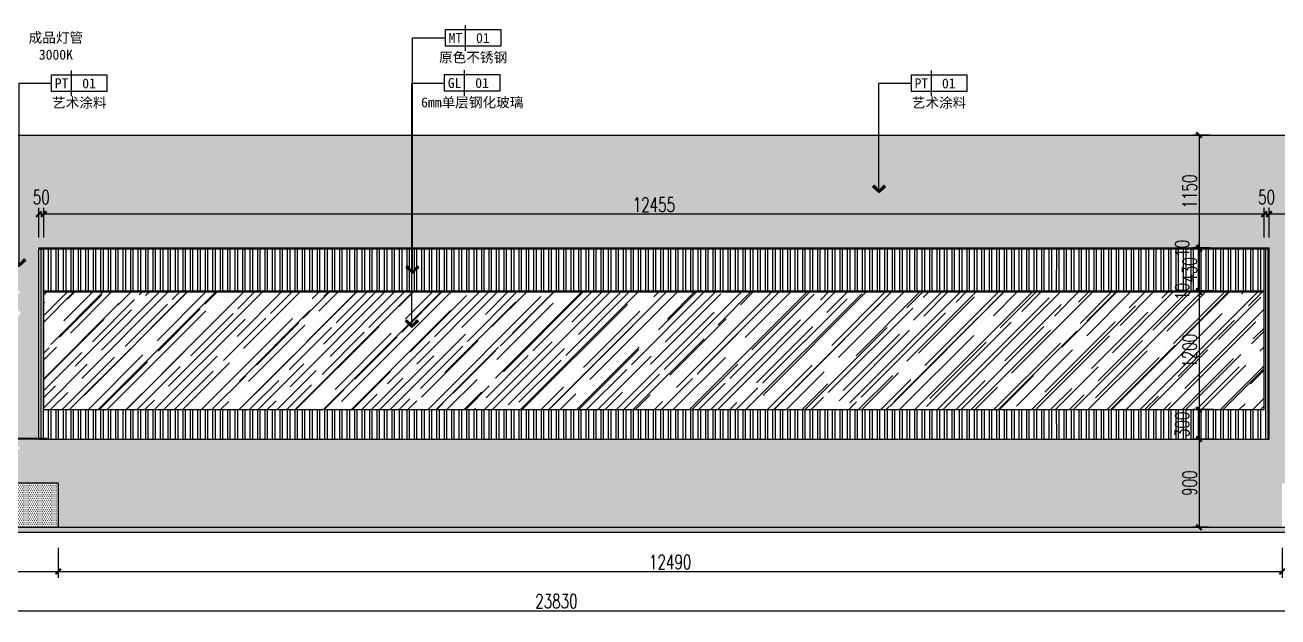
# Model space of a CAD drawing. Header units: millimetres. Extents: x 5625199 to 7433318, y -3316392 to -2552493.
# Drawn here: x 6222554 to 6235339, y -2677437 to -2671401 of the extents above; entities that cross this region are included whole.
import ezdxf
from ezdxf.enums import TextEntityAlignment as Align

# ---------------------------------------------------------------- set-up
doc = ezdxf.new("R2010")
doc.units = ezdxf.units.MM
doc.header["$PDMODE"] = 35
doc.header["$PDSIZE"] = -10
doc.layers.add('155', color=155, linetype='Continuous')
doc.layers.add('DIM', color=7, linetype='Continuous')
doc.styles.add('03.YBC-宋体2.5', font='', dxfattribs={"width": 0.8, "height": 2.5})
doc.styles.add('标注-尺寸', font='simplex.shx', dxfattribs={"width": 0.7})
doc.styles.get('03.YBC-宋体2.5').set_extended_font_data('SimSun')
doc.dimstyles.new('90', dxfattribs={"dimscale": 0.9, "dimtxt": 150, "dimasz": 50, "dimexe": 120, "dimexo": 150, "dimgap": 30, "dimtad": 1, "dimdec": 0, "dimrnd": 5, "dimdsep": 46, "dimtxsty": '标注-尺寸', "dimblk": 'ARCHTICK', "dimcen": 0.2, "dimclrd": 8, "dimclre": 8, "dimclrt": 2, "dimadec": 0, "dimazin": 0, "dimtfac": 1, "dimtdec": 0, "dimtmove": 2, "dimatfit": 3, "dimldrblk": 'ccccc', "dimfxl": 300, "dimfxlon": 1, "dimtolj": 1, "dimtzin": 0, "dimarcsym": 0})
doc.dimstyles.new('副本 100', dxfattribs={"dimscale": 0.8, "dimtxt": 180, "dimasz": 70, "dimexe": 80, "dimexo": 100, "dimgap": 30, "dimtad": 1, "dimdec": 0, "dimrnd": 5, "dimdsep": 46, "dimtxsty": '标注-尺寸', "dimblk": 'ARCHTICK', "dimcen": 0.2, "dimdle": 5, "dimclrd": 8, "dimclre": 8, "dimclrt": 2, "dimadec": 0, "dimazin": 0, "dimtfac": 1, "dimtdec": 0, "dimtmove": 2, "dimatfit": 3, "dimldrblk": 'ccccc', "dimfxl": 300, "dimfxlon": 1, "dimtolj": 1, "dimtzin": 0, "dimarcsym": 0})

# ---------------------------------------------------------------- blocks, each defined once
blk = doc.blocks.new('_ArchTick')
at = {"color": 0, "linetype": 'ByBlock', "const_width": 0.4}
blk.add_lwpolyline([(-0.5, -0.5), (0.5, 0.5)], dxfattribs=at)
blk = doc.blocks.new('*D244')
at = {"layer": '155', "color": 8, "lineweight": -2, "ltscale": 500, "transparency": 16777216}
for p, q in [((6221262, -2676733), (6221262, -2677037)), ((6222893, -2676733), (6222893, -2677037)), ((6221258, -2676973), (6222897, -2676973))]:
    blk.add_line(p, q, dxfattribs=at)
at = {"layer": 'Defpoints', "color": 0, "transparency": 16777216}
for p in [(6221262, -2676523), (6222893, -2676523), (6222893, -2676973)]:
    blk.add_point(p, dxfattribs=at)
at = {"layer": '155', "color": 8, "linetype": 'ByBlock', "lineweight": -2, "transparency": 16777216, "xscale": 56, "yscale": 56, "zscale": 56, "rotation": 180}
blk.add_blockref('_ArchTick', (6221262, -2676973), dxfattribs=at)
at = {"layer": '155', "color": 8, "linetype": 'ByBlock', "lineweight": -2, "transparency": 16777216, "xscale": 56, "yscale": 56, "zscale": 56}
blk.add_blockref('_ArchTick', (6222893, -2676973), dxfattribs=at)
at = {"layer": '155', "color": 2, "ltscale": 500, "transparency": 16777216, "insert": (6222077, -2676877), "char_height": 144, "attachment_point": 5, "style": '标注-尺寸'}
blk.add_mtext('\\A1;1630', dxfattribs=at)
blk = doc.blocks.new('ccccc')
h = blk.add_hatch(color=44)
h.dxf.hatch_style = 1
h.paths.add_polyline_path([(-1.71, -1.12), (-1.35, -1.47), (0, 0), (-1.35, 1.47), (-1.71, 1.12), (-0.42, 0)])
at = {"color": 44}
for p, q in [((-0.42, 0), (-5.07, 0)), ((-1.35, 1.47), (-1.71, 1.12)), ((-1.71, 1.12), (-0.42, 0)), ((-1.71, -1.12), (-0.42, 0)), ((0, 0), (-1.35, 1.47)), ((0, 0), (-1.35, -1.47)), ((-1.35, -1.47), (-1.71, -1.12))]:
    blk.add_line(p, q, dxfattribs=at)
blk = doc.blocks.new('*D245')
at = {"layer": '155', "color": 8, "lineweight": -2, "ltscale": 500, "transparency": 16777216}
for p, q in [((6222893, -2676733), (6222893, -2677037)), ((6235382, -2676733), (6235382, -2677037)), ((6222889, -2676973), (6235386, -2676973))]:
    blk.add_line(p, q, dxfattribs=at)
at = {"layer": 'Defpoints', "color": 0, "transparency": 16777216}
for p in [(6222893, -2676523), (6235382, -2676523), (6235382, -2676973)]:
    blk.add_point(p, dxfattribs=at)
at = {"layer": '155', "color": 8, "linetype": 'ByBlock', "lineweight": -2, "transparency": 16777216, "xscale": 56, "yscale": 56, "zscale": 56, "rotation": 180}
blk.add_blockref('_ArchTick', (6222893, -2676973), dxfattribs=at)
at = {"layer": '155', "color": 8, "linetype": 'ByBlock', "lineweight": -2, "transparency": 16777216, "xscale": 56, "yscale": 56, "zscale": 56}
blk.add_blockref('_ArchTick', (6235382, -2676973), dxfattribs=at)
at = {"layer": '155', "color": 2, "ltscale": 500, "transparency": 16777216, "insert": (6229137, -2676877), "char_height": 144, "attachment_point": 5, "style": '标注-尺寸'}
blk.add_mtext('\\A1;12490', dxfattribs=at)
blk = doc.blocks.new('*D370')
at = {"layer": '155', "color": 8, "lineweight": -2, "ltscale": 500, "transparency": 16777216}
for p, q in [((6216062, -2677133), (6216062, -2677437)), ((6239891, -2677133), (6239891, -2677437)), ((6216058, -2677373), (6239895, -2677373))]:
    blk.add_line(p, q, dxfattribs=at)
at = {"layer": 'Defpoints', "color": 0, "transparency": 16777216}
for p in [(6216062, -2676523), (6239891, -2676573), (6239891, -2677373)]:
    blk.add_point(p, dxfattribs=at)
at = {"layer": '155', "color": 8, "linetype": 'ByBlock', "lineweight": -2, "transparency": 16777216, "xscale": 56, "yscale": 56, "zscale": 56, "rotation": 180}
blk.add_blockref('_ArchTick', (6216062, -2677373), dxfattribs=at)
at = {"layer": '155', "color": 8, "linetype": 'ByBlock', "lineweight": -2, "transparency": 16777216, "xscale": 56, "yscale": 56, "zscale": 56}
blk.add_blockref('_ArchTick', (6239891, -2677373), dxfattribs=at)
at = {"layer": '155', "color": 2, "ltscale": 500, "transparency": 16777216, "insert": (6227976, -2677277), "char_height": 144, "attachment_point": 5, "style": '标注-尺寸'}
blk.add_mtext('\\A1;23830', dxfattribs=at)
blk = doc.blocks.new('*D476')
at = {"layer": '155', "color": 8, "lineweight": -2, "ltscale": 500, "transparency": 16777216}
for p, q in [((6235248, -2673569), (6235248, -2673265)), ((6237691, -2673393), (6237691, -2673265)), ((6237695, -2673329), (6235244, -2673329))]:
    blk.add_line(p, q, dxfattribs=at)
at = {"layer": 'Defpoints', "color": 0, "transparency": 16777216}
for p in [(6235248, -2673329), (6237691, -2673473), (6235248, -2673673)]:
    blk.add_point(p, dxfattribs=at)
at = {"layer": '155', "color": 8, "linetype": 'ByBlock', "lineweight": -2, "transparency": 16777216, "xscale": 56, "yscale": 56, "zscale": 56, "rotation": 180}
blk.add_blockref('_ArchTick', (6235248, -2673329), dxfattribs=at)
at = {"layer": '155', "color": 8, "linetype": 'ByBlock', "lineweight": -2, "transparency": 16777216, "xscale": 56, "yscale": 56, "zscale": 56}
blk.add_blockref('_ArchTick', (6237691, -2673329), dxfattribs=at)
at = {"layer": '155', "color": 2, "ltscale": 500, "transparency": 16777216, "insert": (6236470, -2673233), "char_height": 144, "attachment_point": 5, "style": '标注-尺寸'}
blk.add_mtext('\\A1;2445', dxfattribs=at)
blk = doc.blocks.new('*D477')
at = {"layer": '155', "color": 8, "lineweight": -2, "ltscale": 500, "transparency": 16777216}
for p, q in [((6235198, -2673569), (6235198, -2673265)), ((6235248, -2673569), (6235248, -2673265)), ((6235252, -2673329), (6235194, -2673329))]:
    blk.add_line(p, q, dxfattribs=at)
at = {"layer": 'Defpoints', "color": 0, "transparency": 16777216}
for p in [(6235198, -2673329), (6235198, -2673773), (6235248, -2673673)]:
    blk.add_point(p, dxfattribs=at)
at = {"layer": '155', "color": 8, "linetype": 'ByBlock', "lineweight": -2, "transparency": 16777216, "xscale": 56, "yscale": 56, "zscale": 56, "rotation": 180}
blk.add_blockref('_ArchTick', (6235198, -2673329), dxfattribs=at)
at = {"layer": '155', "color": 8, "linetype": 'ByBlock', "lineweight": -2, "transparency": 16777216, "xscale": 56, "yscale": 56, "zscale": 56}
blk.add_blockref('_ArchTick', (6235248, -2673329), dxfattribs=at)
at = {"layer": '155', "color": 2, "ltscale": 500, "transparency": 16777216, "insert": (6235223, -2673157), "char_height": 144, "attachment_point": 5, "style": '标注-尺寸'}
blk.add_mtext('\\A1;50', dxfattribs=at)
blk = doc.blocks.new('*D478')
at = {"layer": '155', "color": 8, "lineweight": -2, "ltscale": 500, "transparency": 16777216}
for p, q in [((6222744, -2673569), (6222744, -2673265)), ((6235198, -2673569), (6235198, -2673265)), ((6235202, -2673329), (6222740, -2673329))]:
    blk.add_line(p, q, dxfattribs=at)
at = {"layer": 'Defpoints', "color": 0, "transparency": 16777216}
for p in [(6222744, -2673329), (6235198, -2673773), (6222744, -2673858)]:
    blk.add_point(p, dxfattribs=at)
at = {"layer": '155', "color": 8, "linetype": 'ByBlock', "lineweight": -2, "transparency": 16777216, "xscale": 56, "yscale": 56, "zscale": 56, "rotation": 180}
blk.add_blockref('_ArchTick', (6222744, -2673329), dxfattribs=at)
at = {"layer": '155', "color": 8, "linetype": 'ByBlock', "lineweight": -2, "transparency": 16777216, "xscale": 56, "yscale": 56, "zscale": 56}
blk.add_blockref('_ArchTick', (6235198, -2673329), dxfattribs=at)
at = {"layer": '155', "color": 2, "ltscale": 500, "transparency": 16777216, "insert": (6228971, -2673233), "char_height": 144, "attachment_point": 5, "style": '标注-尺寸'}
blk.add_mtext('\\A1;12455', dxfattribs=at)
blk = doc.blocks.new('*D479')
at = {"layer": '155', "color": 8, "lineweight": -2, "ltscale": 500, "transparency": 16777216}
for p, q in [((6222694, -2673569), (6222694, -2673265)), ((6222744, -2673569), (6222744, -2673265)), ((6222748, -2673329), (6222690, -2673329))]:
    blk.add_line(p, q, dxfattribs=at)
at = {"layer": 'Defpoints', "color": 0, "transparency": 16777216}
for p in [(6222694, -2673329), (6222694, -2673888), (6222744, -2673858)]:
    blk.add_point(p, dxfattribs=at)
at = {"layer": '155', "color": 8, "linetype": 'ByBlock', "lineweight": -2, "transparency": 16777216, "xscale": 56, "yscale": 56, "zscale": 56, "rotation": 180}
blk.add_blockref('_ArchTick', (6222694, -2673329), dxfattribs=at)
at = {"layer": '155', "color": 8, "linetype": 'ByBlock', "lineweight": -2, "transparency": 16777216, "xscale": 56, "yscale": 56, "zscale": 56}
blk.add_blockref('_ArchTick', (6222744, -2673329), dxfattribs=at)
at = {"layer": '155', "color": 2, "ltscale": 500, "transparency": 16777216, "insert": (6222719, -2673157), "char_height": 144, "attachment_point": 5, "style": '标注-尺寸'}
blk.add_mtext('\\A1;50', dxfattribs=at)
blk = doc.blocks.new('*D480')
at = {"layer": '155', "color": 8, "lineweight": -2, "ltscale": 500, "transparency": 16777216}
for p, q in [((6234645, -2672523), (6234470, -2672523)), ((6234534, -2672519), (6234534, -2673677)), ((6234645, -2673673), (6234470, -2673673))]:
    blk.add_line(p, q, dxfattribs=at)
at = {"layer": 'Defpoints', "color": 0, "transparency": 16777216}
for p in [(6234725, -2672523), (6234534, -2673673), (6234725, -2673673)]:
    blk.add_point(p, dxfattribs=at)
at = {"layer": '155', "color": 8, "linetype": 'ByBlock', "lineweight": -2, "transparency": 16777216, "xscale": 56, "yscale": 56, "zscale": 56}
for p, rotation in [((6234534, -2672523), 90), ((6234534, -2673673), 270)]:
    blk.add_blockref('_ArchTick', p, dxfattribs=dict(at, rotation=rotation))
at = {"layer": '155', "color": 2, "ltscale": 500, "transparency": 16777216, "insert": (6234438, -2673098), "char_height": 144, "attachment_point": 5, "rotation": 90, "style": '标注-尺寸'}
blk.add_mtext('\\A1;1150', dxfattribs=at)
blk = doc.blocks.new('*D481')
at = {"layer": '155', "color": 8, "lineweight": -2, "ltscale": 500, "transparency": 16777216}
for p, q in [((6234534, -2673673), (6234534, -2673617)), ((6234645, -2673673), (6234470, -2673673)), ((6234589, -2673683), (6234470, -2673683)), ((6234534, -2673669), (6234534, -2673687)), ((6234534, -2673683), (6234534, -2673739))]:
    blk.add_line(p, q, dxfattribs=at)
at = {"layer": 'Defpoints', "color": 0, "transparency": 16777216}
for p in [(6234534, -2673683), (6234669, -2673683), (6234725, -2673673)]:
    blk.add_point(p, dxfattribs=at)
at = {"layer": '155', "color": 8, "linetype": 'ByBlock', "lineweight": -2, "transparency": 16777216, "xscale": 56, "yscale": 56, "zscale": 56}
for p, rotation in [((6234534, -2673673), 270), ((6234534, -2673683), 90)]:
    blk.add_blockref('_ArchTick', p, dxfattribs=dict(at, rotation=rotation))
at = {"layer": '155', "color": 2, "ltscale": 500, "transparency": 16777216, "insert": (6234362, -2673678), "char_height": 144, "attachment_point": 5, "rotation": 90, "style": '标注-尺寸'}
blk.add_mtext('\\A1;10', dxfattribs=at)
blk = doc.blocks.new('*D482')
at = {"layer": '155', "color": 8, "lineweight": -2, "ltscale": 500, "transparency": 16777216}
for p, q in [((6234589, -2673683), (6234470, -2673683)), ((6234534, -2673679), (6234534, -2674117)), ((6234687, -2674113), (6234470, -2674113))]:
    blk.add_line(p, q, dxfattribs=at)
at = {"layer": 'Defpoints', "color": 0, "transparency": 16777216}
for p in [(6234669, -2673683), (6234534, -2674113), (6234767, -2674113)]:
    blk.add_point(p, dxfattribs=at)
at = {"layer": '155', "color": 8, "linetype": 'ByBlock', "lineweight": -2, "transparency": 16777216, "xscale": 56, "yscale": 56, "zscale": 56}
for p, rotation in [((6234534, -2673683), 90), ((6234534, -2674113), 270)]:
    blk.add_blockref('_ArchTick', p, dxfattribs=dict(at, rotation=rotation))
at = {"layer": '155', "color": 2, "ltscale": 500, "transparency": 16777216, "insert": (6234438, -2673898), "char_height": 144, "attachment_point": 5, "rotation": 90, "style": '标注-尺寸'}
blk.add_mtext('\\A1;430', dxfattribs=at)
blk = doc.blocks.new('*D483')
at = {"layer": '155', "color": 8, "lineweight": -2, "ltscale": 500, "transparency": 16777216}
for p, q in [((6234687, -2674113), (6234470, -2674113)), ((6234687, -2674123), (6234470, -2674123)), ((6234534, -2674113), (6234534, -2674057)), ((6234534, -2674109), (6234534, -2674127)), ((6234534, -2674123), (6234534, -2674179))]:
    blk.add_line(p, q, dxfattribs=at)
at = {"layer": 'Defpoints', "color": 0, "transparency": 16777216}
for p in [(6234534, -2674123), (6234767, -2674113), (6234767, -2674123)]:
    blk.add_point(p, dxfattribs=at)
at = {"layer": '155', "color": 8, "linetype": 'ByBlock', "lineweight": -2, "transparency": 16777216, "xscale": 56, "yscale": 56, "zscale": 56}
for p, rotation in [((6234534, -2674113), 270), ((6234534, -2674123), 90)]:
    blk.add_blockref('_ArchTick', p, dxfattribs=dict(at, rotation=rotation))
at = {"layer": '155', "color": 2, "ltscale": 500, "transparency": 16777216, "insert": (6234362, -2674118), "char_height": 144, "attachment_point": 5, "rotation": 90, "style": '标注-尺寸'}
blk.add_mtext('\\A1;10', dxfattribs=at)
blk = doc.blocks.new('*D484')
at = {"layer": '155', "color": 8, "lineweight": -2, "ltscale": 500, "transparency": 16777216}
for p, q in [((6234687, -2674123), (6234470, -2674123)), ((6234534, -2674119), (6234534, -2675327)), ((6234687, -2675323), (6234470, -2675323))]:
    blk.add_line(p, q, dxfattribs=at)
at = {"layer": 'Defpoints', "color": 0, "transparency": 16777216}
for p in [(6234767, -2674123), (6234534, -2675323), (6234767, -2675323)]:
    blk.add_point(p, dxfattribs=at)
at = {"layer": '155', "color": 8, "linetype": 'ByBlock', "lineweight": -2, "transparency": 16777216, "xscale": 56, "yscale": 56, "zscale": 56}
for p, rotation in [((6234534, -2674123), 90), ((6234534, -2675323), 270)]:
    blk.add_blockref('_ArchTick', p, dxfattribs=dict(at, rotation=rotation))
at = {"layer": '155', "color": 2, "ltscale": 500, "transparency": 16777216, "insert": (6234438, -2674723), "char_height": 144, "attachment_point": 5, "rotation": 90, "style": '标注-尺寸'}
blk.add_mtext('\\A1;1200', dxfattribs=at)
blk = doc.blocks.new('*D485')
at = {"layer": '155', "color": 8, "lineweight": -2, "ltscale": 500, "transparency": 16777216}
for p, q in [((6234687, -2675323), (6234470, -2675323)), ((6234534, -2675319), (6234534, -2675627)), ((6234687, -2675623), (6234470, -2675623))]:
    blk.add_line(p, q, dxfattribs=at)
at = {"layer": 'Defpoints', "color": 0, "transparency": 16777216}
for p in [(6234767, -2675323), (6234534, -2675623), (6234767, -2675623)]:
    blk.add_point(p, dxfattribs=at)
at = {"layer": '155', "color": 8, "linetype": 'ByBlock', "lineweight": -2, "transparency": 16777216, "xscale": 56, "yscale": 56, "zscale": 56}
for p, rotation in [((6234534, -2675323), 90), ((6234534, -2675623), 270)]:
    blk.add_blockref('_ArchTick', p, dxfattribs=dict(at, rotation=rotation))
at = {"layer": '155', "color": 2, "ltscale": 500, "transparency": 16777216, "insert": (6234362, -2675473), "char_height": 144, "attachment_point": 5, "rotation": 90, "style": '标注-尺寸'}
blk.add_mtext('\\A1;300', dxfattribs=at)
blk = doc.blocks.new('*D486')
at = {"layer": '155', "color": 8, "lineweight": -2, "ltscale": 500, "transparency": 16777216}
for p, q in [((6234687, -2675623), (6234470, -2675623)), ((6234534, -2675619), (6234534, -2676527)), ((6234631, -2676523), (6234470, -2676523))]:
    blk.add_line(p, q, dxfattribs=at)
at = {"layer": 'Defpoints', "color": 0, "transparency": 16777216}
for p in [(6234767, -2675623), (6234534, -2676523), (6234711, -2676523)]:
    blk.add_point(p, dxfattribs=at)
at = {"layer": '155', "color": 8, "linetype": 'ByBlock', "lineweight": -2, "transparency": 16777216, "xscale": 56, "yscale": 56, "zscale": 56}
for p, rotation in [((6234534, -2675623), 90), ((6234534, -2676523), 270)]:
    blk.add_blockref('_ArchTick', p, dxfattribs=dict(at, rotation=rotation))
at = {"layer": '155', "color": 2, "ltscale": 500, "transparency": 16777216, "insert": (6234438, -2676073), "char_height": 144, "attachment_point": 5, "rotation": 90, "style": '标注-尺寸'}
blk.add_mtext('\\A1;900', dxfattribs=at)
blk = doc.blocks.new('*U615')
at = {"color": 50}
blk.add_line((-9, 3.2), (-9, -3.2), dxfattribs=at)
at = {"color": 150}
blk.add_lwpolyline([(-14, 2), (-14, -2), (0, -2), (0, 2)], close=True, dxfattribs=at)
at = {"color": 50, "style": '03.YBC-宋体2.5', "flags": 8}
for tag, p in [('PT', (-11.41, -0.02)), ('01', (-4.56, -0.02)), ('材料名称', (-7, -4.85))]:
    blk.add_attdef(tag, text='', height=2.5, dxfattribs=at).set_placement(p, align=Align.MIDDLE_CENTER)
blk = doc.blocks.new('*U604')
at = {"color": 50}
blk.add_line((-9, 3.2), (-9, -3.2), dxfattribs=at)
at = {"color": 150}
blk.add_lwpolyline([(-14, 2), (-14, -2), (0, -2), (0, 2)], close=True, dxfattribs=at)
at = {"color": 50, "style": '03.YBC-宋体2.5', "flags": 8}
for tag, p in [('PT', (-11.41, -0.02)), ('01', (-4.56, -0.02)), ('材料名称', (-7, -4.85))]:
    blk.add_attdef(tag, text='', height=2.5, dxfattribs=at).set_placement(p, align=Align.MIDDLE_CENTER)
blk = doc.blocks.new('*U614')
at = {"color": 50}
blk.add_line((-9, 3.2), (-9, -3.2), dxfattribs=at)
at = {"color": 150}
blk.add_lwpolyline([(-14, 2), (-14, -2), (0, -2), (0, 2)], close=True, dxfattribs=at)
at = {"color": 50, "style": '03.YBC-宋体2.5', "flags": 8}
for tag, p in [('PT', (-11.41, -0.02)), ('01', (-4.56, -0.02)), ('材料名称', (-7, -4.85))]:
    blk.add_attdef(tag, text='', height=2.5, dxfattribs=at).set_placement(p, align=Align.MIDDLE_CENTER)

msp = doc.modelspace()

# ---------------------------------------------------------------- hatches: boundary and pattern name
at = {"layer": '155', "ltscale": 500}
h = msp.add_hatch(dxfattribs=at)
h.set_pattern_fill('CONC', color=250, scale=8)
h.set_pattern_definition([(0, (273595.86, -417279.7), (0, 203.2), [0, -203.2]), (0, (273597.9, -417350.83), (0, 203.2), [0, -203.2]), (0, (273604, -417241.1), (0, 203.2), [0, -203.2]), (338.1986, (273498.33, -417304.09), (609.60005548, -203.19998181), [21.8852496, -1072.3802784]), (216.8699, (273518.65, -417312.22), (609.5999833, 406.40002505), [10.16, -1005.84]), (130.6013, (273510.52, -417318.315), (1016.000085595, -1219.19980049), [18.734024, -1854.677317]), (206.5651, (273443.465, -417342.7), (-203.1998289, -203.2002661), [4.543755, -449.8252624]), (326.3099, (273439.4, -417344.73), (406.39991014, -203.20027117), [7.326579, -725.321587]), (108.4349, (273445.497, -417348.795), (-203.19967553, 406.4000883), [6.4257936, -636.149096]), (225, (273573.51, -417363.02), (-3e-14, -203.200063), [8.620963, -278.7471184]), (0, (273567.42, -417369.12), (203.2, 203.2), [12.192, -191.008]), (135, (273579.61, -417369.12), (-203.200065, 1e-14), [8.62096, -278.7471184]), (251.5651, (273549.13, -417232.97), (203.199675, 406.40009185), [6.425792, -636.149096]), (0, (273547.1, -417239.07), (203.2, 203.2), [10.16, -193.04]), (143.1301, (273557.257, -417239.067), (-609.5999833, 406.40002505), [10.16, -1005.84]), (213.6901, (273441.43, -417230.94), (406.3999075, 203.2002694), [7.326576, -725.321587]), (341.5651, (273435.337, -417235.003), (-406.40009185, 203.199675), [12.851584, -629.7233024]), (126.8699, (273447.53, -417239.067), (406.40002505, -609.5999833), [10.16, -1005.84]), (0, (273500.36, -417239.07), (0, 203.2), [0, -203.2]), (0, (273445.5, -417291.9), (0, 203.2), [0, -203.2]), (0, (273502.4, -417367.08), (0, 203.2), [0, -203.2]), (0, (273557.26, -417304.1), (0, 203.2), [0, -203.2]), (0, (273498.33, -417269.55), (0, 203.2), [0, -203.2]), (0, (273453.62, -417263.45), (0, 203.2), [0, -203.2]), (0, (273471.91, -417275.64), (0, 203.2), [0, -203.2]), (0, (273463.78, -417324.41), (0, 203.2), [0, -203.2]), (0, (273415.02, -417316.28), (0, 203.2), [0, -203.2]), (0, (273417.05, -417269.55), (0, 203.2), [0, -203.2]), (0, (273410.95, -417224.84), (0, 203.2), [0, -203.2]), (0, (273473.94, -417216.72), (0, 203.2), [0, -203.2]), (0, (273518.65, -417208.59), (0, 203.2), [0, -203.2]), (0, (273589.77, -417216.72), (0, 203.2), [0, -203.2]), (0, (273541, -417279.7), (0, 203.2), [0, -203.2]), (0, (273520.68, -417243.13), (0, 203.2), [0, -203.2]), (0, (273536.94, -417340.67), (0, 203.2), [0, -203.2]), (0, (273475.98, -417350.83), (0, 203.2), [0, -203.2]), (0, (273536.94, -417395.53), (0, 203.2), [0, -203.2]), (0, (273469.88, -417383.34), (0, 203.2), [0, -203.2]), (0, (273404.86, -417389.44), (0, 203.2), [0, -203.2]), (0, (273429.24, -417399.6), (0, 203.2), [0, -203.2]), (0, (273431.27, -417371.15), (0, 203.2), [0, -203.2]), (0, (273567.42, -417403.66), (0, 203.2), [0, -203.2]), (0, (273591.8, -417320.35), (0, 203.2), [0, -203.2]), (0, (273581.64, -417259.39), (0, 203.2), [0, -203.2]), (0, (273488.17, -417405.7), (0, 203.2), [0, -203.2])])
h.paths.add_polyline_path([(6221706.49, -2674457.72), (6221629.82, -2674328.79), (6221655.61, -2674313.46), (6221706.17, -2674398.49), (6221706.17, -2674137.72), (6221641.24, -2674137.72), (6221641.24, -2674117.72), (6221723.24, -2674117.72), (6221723.24, -2672522.72), (6216061.58, -2672522.72), (6216061.58, -2676522.72), (6216557.39, -2676522.72), (6216557.39, -2674122.72), (6218016.59, -2674122.72), (6218016.59, -2676522.72), (6221261.76, -2676522.72), (6221261.76, -2676072.72), (6221721.24, -2676072.72), (6221721.24, -2675722.72), (6221641.24, -2675722.72), (6221641.24, -2675702.72), (6221706.17, -2675702.72)])
h.paths.add_polyline_path([(6222436.31, -2675622.72), (6222694.33, -2675622.72), (6222694.33, -2673672.72), (6235248.45, -2673672.72), (6235248.45, -2675622.72), (6222777.23, -2675622.72), (6222694.33, -2675622.72), (6222436.31, -2675622.72), (6222436.31, -2675702.72), (6222501.24, -2675702.72), (6222501.24, -2675722.72), (6222421.24, -2675722.72), (6222421.24, -2676072.72), (6222892.7, -2676072.72), (6222892.7, -2676522.72), (6235381.68, -2676522.72), (6235381.68, -2676072.72), (6235841.16, -2676072.72), (6235841.16, -2675722.72), (6235761.16, -2675722.72), (6235761.16, -2675702.72), (6235826.09, -2675702.72), (6235826.41, -2674457.72), (6235749.75, -2674328.79), (6235775.53, -2674313.46), (6235826.09, -2674398.49), (6235826.09, -2674137.72), (6235761.16, -2674137.72), (6235761.16, -2674117.72), (6235843.16, -2674117.72), (6235843.16, -2672522.72), (6222419.24, -2672522.72), (6222419.24, -2674117.72), (6222501.24, -2674117.72), (6222501.24, -2674137.72), (6222436.31, -2674137.72), (6222436.31, -2674398.49), (6222486.87, -2674313.46), (6222512.66, -2674328.79), (6222435.99, -2674457.72)])
h.paths.add_polyline_path([(6236621.16, -2675702.72), (6236621.16, -2675722.72), (6236541.16, -2675722.72), (6236541.16, -2676072.72), (6236604.89, -2676072.72), (6237012.62, -2676072.72), (6237012.62, -2676522.72), (6237690.95, -2676522.72), (6237690.95, -2673372.72), (6237690.95, -2672522.72), (6236541.16, -2672522.72), (6236539.16, -2672522.72), (6236539.16, -2674117.72), (6236541.16, -2674117.72), (6236621.16, -2674117.72), (6236621.16, -2674137.72), (6236556.23, -2674137.72), (6236556.23, -2674398.49), (6236606.79, -2674313.46), (6236632.58, -2674328.79), (6236555.92, -2674457.72), (6236556.19, -2675517.72), (6236556.21, -2675617.72), (6236556.21, -2675622.72), (6236556.23, -2675702.72)])
h = msp.add_hatch(dxfattribs=at)
h.set_pattern_fill('ANSI32', color=250, scale=8, angle=45)
h.set_pattern_definition([(90, (273402.825, -417409.755), (-76.2, 5e-15), []), (90, (273428.225, -417384.355), (-76.2, 5e-15), [])])
h.paths.add_polyline_path([(6222694.33, -2673682.72), (6222694.33, -2675622.72), (6235248.45, -2675622.72), (6235248.45, -2673682.72), (6235198.45, -2673682.72), (6235198.45, -2674112.72), (6235198.45, -2674122.72), (6235198.45, -2675322.72), (6222744.33, -2675322.72), (6222744.33, -2674122.72), (6222744.33, -2674112.72), (6222744.33, -2673682.72)])
h.paths.add_polyline_path([(6222744.33, -2673682.72), (6222744.33, -2674112.72), (6235198.45, -2674112.72), (6235198.45, -2673682.72)])
h = msp.add_hatch(dxfattribs=at)
h.set_pattern_fill('AR-RROOF', color=250, scale=8, angle=45)
h.set_pattern_definition([(45, (288920.7, -417409.76), (172.4209175, 459.7891134), [3048, -406.4, 1016, -203.2]), (45, (289039.96, -417146.8), (-334.783948, 47.415752), [609.6, -67.056, 1219.2, -152.4]), (45, (288870.42, -417215.78), (650.8889637, 843.425655), [1625.6, -284.48, 812.8, -203.2])])
h.paths.add_polyline_path([(6222744.33, -2675322.72), (6235198.45, -2675322.72), (6235198.45, -2674122.72), (6222744.33, -2674122.72)])
h = msp.add_hatch(dxfattribs=at)
h.set_pattern_fill('DOTS', color=250, scale=12)
h.set_pattern_definition([(0, (495676.043, -417409.755), (9.525, 19.05), [0, -19.05])])
h.paths.add_polyline_path([(6221261.76, -2676072.72), (6221261.76, -2676522.72), (6221669.49, -2676522.72), (6221669.49, -2676072.72)])
h.paths.add_polyline_path([(6221669.49, -2676072.72), (6221669.49, -2676522.72), (6222484.96, -2676522.72), (6222484.96, -2676072.72), (6222421.24, -2676072.72), (6222419.24, -2676072.72), (6222416.24, -2676072.72), (6222411.24, -2676072.72), (6222403.24, -2676072.72), (6222389.24, -2676072.72), (6222364.24, -2676072.72), (6222319.24, -2676072.72), (6222249.24, -2676072.72), (6222149.24, -2676072.72), (6221993.24, -2676072.72), (6221893.24, -2676072.72), (6221823.24, -2676072.72), (6221778.24, -2676072.72), (6221753.24, -2676072.72), (6221739.24, -2676072.72), (6221731.24, -2676072.72), (6221726.24, -2676072.72), (6221723.24, -2676072.72), (6221721.24, -2676072.72)])
h.paths.add_polyline_path([(6222484.96, -2676522.72), (6222892.7, -2676522.72), (6222892.7, -2676072.72), (6222484.96, -2676072.72)])
h = msp.add_hatch(color=250, dxfattribs=at)
h.dxf.hatch_style = 1
h.paths.add_polyline_path([(6239891.16, -2676572.72), (6239891.16, -2676522.72), (6216061.58, -2676522.72), (6216061.58, -2676572.72)])

# ---------------------------------------------------------------- linework, layer by layer
at = {"layer": '155', "color": 0, "ltscale": 500}
for p, q in [((6215921.58, -2672522.72), (6237690.95, -2672522.72)), ((6215921.58, -2676572.72), (6240031.27, -2676572.72)), ((6216061.58, -2676522.72), (6239891.16, -2676522.72))]:
    msp.add_line(p, q, dxfattribs=at)
at = {"layer": '155', "color": 4, "ltscale": 500}
for p, q in [((6222694.33, -2675622.72), (6222694.33, -2673672.72)), ((6222694.33, -2673672.72), (6235248.45, -2673672.72)), ((6222694.33, -2673682.72), (6235248.45, -2673682.72)), ((6222744.33, -2675322.72), (6222744.33, -2673672.72)), ((6235198.45, -2675322.72), (6235198.45, -2673672.72)), ((6235248.45, -2675622.72), (6235248.45, -2673672.72)), ((6222744.33, -2674112.72), (6235198.45, -2674112.72)), ((6222744.33, -2674122.72), (6235198.45, -2674122.72)), ((6222744.33, -2675322.72), (6235198.45, -2675322.72)), ((6222777.23, -2675617.72), (6221377.23, -2675617.72)), ((6222777.23, -2675622.72), (6221377.23, -2675622.72)), ((6222694.33, -2675622.72), (6235248.45, -2675622.72)), ((6222777.23, -2675622.72), (6222777.23, -2675617.72))]:
    msp.add_line(p, q, dxfattribs=at)
at = {"layer": '155', "color": 5, "ltscale": 500}
for q in [(6221261.76, -2676072.72), (6222892.7, -2676522.72)]:
    msp.add_line((6222892.7, -2676072.72), q, dxfattribs=at)

# ---------------------------------------------------------------- block references
ref = msp.add_blockref('*U615', (6227411.61, -2671531.93), dxfattribs=dict(xscale=40.82399999999999, yscale=40.82399999999999, zscale=40.82399999999999))
ref.add_attrib('材料名称', '原色不锈钢', dxfattribs={"color": 50, "height": 102.06, "style": '03.YBC-宋体2.5'}).set_placement((6227125.84, -2671730.13), align=Align.MIDDLE_CENTER)
ref.add_attrib('01', '01', dxfattribs={"color": 50, "height": 102.06, "style": '03.YBC-宋体2.5'}).set_placement((6227225.43, -2671532.62), align=Align.MIDDLE_CENTER)
ref.add_attrib('PT', 'MT', dxfattribs={"color": 50, "height": 102.06, "style": '03.YBC-宋体2.5'}).set_placement((6226945.72, -2671532.62), align=Align.MIDDLE_CENTER)
ref = msp.add_blockref('*U604', (6223392.95, -2671994.99), dxfattribs=dict(xscale=40.82399999999999, yscale=40.82399999999999, zscale=40.82399999999999))
ref.add_attrib('材料名称', '艺术涂料', dxfattribs={"color": 50, "height": 102.06, "style": '03.YBC-宋体2.5'}).set_placement((6223107.19, -2672193.19), align=Align.MIDDLE_CENTER)
ref.add_attrib('01', '01', dxfattribs={"color": 50, "height": 102.06, "style": '03.YBC-宋体2.5'}).set_placement((6223206.77, -2671995.68), align=Align.MIDDLE_CENTER)
ref.add_attrib('PT', 'PT', dxfattribs={"color": 50, "height": 102.06, "style": '03.YBC-宋体2.5'}).set_placement((6222927.07, -2671995.68), align=Align.MIDDLE_CENTER)
ref = msp.add_blockref('*U614', (6227403.49, -2671991.42), dxfattribs=dict(xscale=40.82399999999999, yscale=40.82399999999999, zscale=40.82399999999999))
ref.add_attrib('材料名称', '6mm单层钢化玻璃', dxfattribs={"color": 50, "height": 102.06, "style": '03.YBC-宋体2.5'}).set_placement((6227117.72, -2672189.62), align=Align.MIDDLE_CENTER)
ref.add_attrib('01', '01', dxfattribs={"color": 50, "height": 102.06, "style": '03.YBC-宋体2.5'}).set_placement((6227217.31, -2671992.11), align=Align.MIDDLE_CENTER)
ref.add_attrib('PT', 'GL', dxfattribs={"color": 50, "height": 102.06, "style": '03.YBC-宋体2.5'}).set_placement((6226937.61, -2671992.11), align=Align.MIDDLE_CENTER)
ref = msp.add_blockref('*U604', (6232166.35, -2671994.99), dxfattribs=dict(xscale=40.82399999999999, yscale=40.82399999999999, zscale=40.82399999999999))
ref.add_attrib('材料名称', '艺术涂料', dxfattribs={"color": 50, "height": 102.06, "style": '03.YBC-宋体2.5'}).set_placement((6231880.58, -2672193.19), align=Align.MIDDLE_CENTER)
ref.add_attrib('01', '01', dxfattribs={"color": 50, "height": 102.06, "style": '03.YBC-宋体2.5'}).set_placement((6231980.17, -2671995.68), align=Align.MIDDLE_CENTER)
ref.add_attrib('PT', 'PT', dxfattribs={"color": 50, "height": 102.06, "style": '03.YBC-宋体2.5'}).set_placement((6231700.46, -2671995.68), align=Align.MIDDLE_CENTER)

# ---------------------------------------------------------------- texts
at = {"color": 50, "style": '03.YBC-宋体2.5', "flags": 8}
for tag, p in [('成品灯管', (6222868.44, -2671528.99)), ('3000K', (6222868.44, -2671702.51))]:
    msp.add_attdef(tag, text='材料名称', height=102.06, dxfattribs=at).set_placement(p, align=Align.MIDDLE_CENTER)

# ---------------------------------------------------------------- dimensions: what is measured, and where the dimension line sits
at = {"layer": '155', "ltscale": 500}
for base, p1, p2, picture, middle in [((6234534.16, -2673672.72), (6234724.72, -2672522.72), (6234724.72, -2673672.72), '*D480', (6234438.16, -2673097.72)), ((6234534.16, -2673682.72), (6234724.72, -2673672.72), (6234669.15, -2673682.72), '*D481', (6234362.16, -2673677.72)), ((6234534.16, -2674112.72), (6234669.15, -2673682.72), (6234767.31, -2674112.72), '*D482', (6234438.16, -2673897.72)), ((6234534.16, -2674122.72), (6234767.31, -2674112.72), (6234767.31, -2674122.72), '*D483', (6234362.16, -2674117.72)), ((6234534.16, -2675322.72), (6234767.31, -2674122.72), (6234767.31, -2675322.72), '*D484', (6234438.16, -2674722.72)), ((6234534.16, -2675622.72), (6234767.31, -2675322.72), (6234767.31, -2675622.72), '*D485', (6234362.16, -2675472.72)), ((6234534.16, -2676522.72), (6234767.31, -2675622.72), (6234711.41, -2676522.72), '*D486', (6234438.16, -2676072.72))]:
    dim = msp.add_linear_dim(base=base, p1=p1, p2=p2, angle=90, dimstyle='副本 100', dxfattribs=at)
    dim.commit()
    dim.dimension.update_dxf_attribs({"geometry": picture, "text_midpoint": middle})
for base, p1, p2, picture, middle in [((6222694.33, -2673328.6), (6222744.33, -2673858.31), (6222694.33, -2673888.22), '*D479', (6222719.33, -2673156.6)), ((6222744.33, -2673328.6), (6235198.45, -2673772.72), (6222744.33, -2673858.31), '*D478', (6228971.39, -2673232.6)), ((6235198.45, -2673328.6), (6235248.45, -2673672.72), (6235198.45, -2673772.72), '*D477', (6235223.45, -2673156.6)), ((6235248.4476, -2673328.6006), (6237690.9496, -2673472.7189), (6235248.4476, -2673672.7189), '*D476', (6236469.6986, -2673232.6006)), ((6239891.16, -2677372.72), (6216061.58, -2676522.72), (6239891.16, -2676572.72), '*D370', (6227976.37, -2677276.72)), ((6222892.7, -2676972.72), (6221261.76, -2676522.72), (6222892.7, -2676522.72), '*D244', (6222077.23, -2676876.72)), ((6235381.68, -2676972.72), (6222892.7, -2676522.72), (6235381.68, -2676522.72), '*D245', (6229137.19, -2676876.72))]:
    dim = msp.add_linear_dim(base=base, p1=p1, p2=p2, dimstyle='副本 100', dxfattribs=at)
    dim.commit()
    dim.dimension.update_dxf_attribs({"geometry": picture, "text_midpoint": middle})

# ---------------------------------------------------------------- leaders
at = {"layer": 'DIM'}
for points in [[(6226506.63, -2673933.68), (6226506.63, -2671530.26), (6226833.85, -2671530.26)], [(6222494.2, -2673863.12), (6222494.2, -2671994.99), (6222821.42, -2671994.99)], [(6226501.02, -2674483.77), (6226501.02, -2671994.99), (6226828.23, -2671994.99)], [(6231267.6, -2673109.99), (6231267.6, -2671994.99), (6231594.81, -2671994.99)]]:
    msp.add_leader(points, dimstyle='90', dxfattribs=at)

doc.saveas('drawing.dxf')
